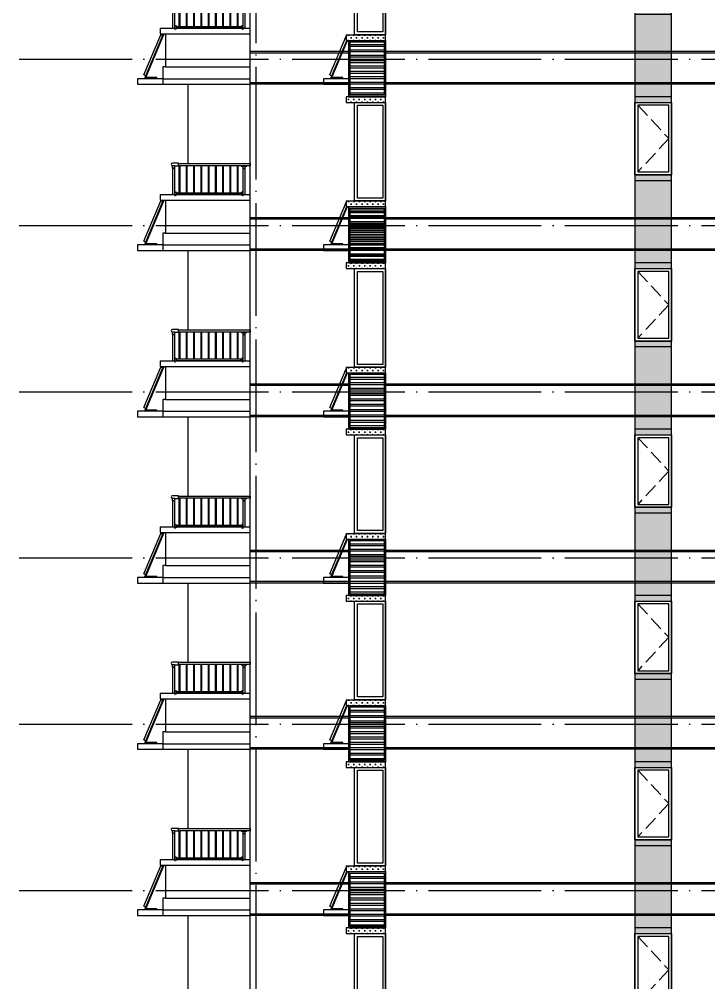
# Model space of a CAD drawing. Extents: x -12446 to 284554, y -295110 to 165007.
# Drawn here: x 186098 to 198327, y -239341 to -222245 of the extents above; entities that cross this region are included whole.
import ezdxf

# ---------------------------------------------------------------- set-up
doc = ezdxf.new("R2010")
doc.units = 0
doc.header["$LTSCALE"] = 1000
doc.linetypes.add('AX-14-E$0$AX-85-M02$0$DASH', pattern=[0.35, 0.25, -0.1])
doc.linetypes.add('AX-14-E$0$DOTE', pattern=[2.4200000000000004, 2, -0.2, 0.02, -0.2])
for name, color, linetype in [('A-Anno-Note', 241, 'CONTINUOUS'), ('AX-14-comp-tc$0$AX-T-LMCZ-Z$0$AX-13-E01-E03$0$A-Detl-Patt', 8, 'CONTINUOUS'), ('AX-14-comp-tc$0$AX-T-LMCZ-Z$1$AX-13-E01-E03$0$家具与填充', 251, 'CONTINUOUS'), ('AX-14-comp-tc$0$灰褐色真石漆', 15, 'CONTINUOUS'), ('AX-14-E$0$A-Detl-Fine', 152, 'CONTINUOUS'), ('AX-14-E$0$A-Detl-Patt', 8, 'CONTINUOUS'), ('AX-14-E$0$A-Detl-Thin', 131, 'CONTINUOUS'), ('AX-14-E$0$A-elev-FIXT', 9, 'CONTINUOUS'), ('AX-14-E$0$A-elev-HRAL', 61, 'CONTINUOUS'), ('AX-14-E$0$Ax-T-D(ZZ)$0$A-Detl-Thin', 131, 'CONTINUOUS'), ('AX-14-E$0$Ax-T-D(ZZ)$0$Ax-Z-Detl-T17$0$A-Wall-paint', 253, 'CONTINUOUS'), ('AX-14-E$0$栏杆型材', 82, 'CONTINUOUS'), ('AX-14-E$0$阳台栏杆扶手', 82, 'CONTINUOUS')]:
    doc.layers.add(name, color=color, linetype=linetype)
doc.layers.add('AX-14-E$0$A-Grid', color=222, linetype='AX-14-E$0$DOTE', plot=False)

# ---------------------------------------------------------------- blocks, each defined once
blk = doc.blocks.new('AX-14-E$0$Ax-T-D(ZZ)$0$A$C1EE92429')
at = {"layer": 'AX-14-E$0$Ax-T-D(ZZ)$0$Ax-Z-Detl-T17$0$A-Wall-paint'}
for p, q in [((-0.0001934905958478339, 57.69192297172049, 0.0001398245936033208), (299.713079764093, 772.2347245240271, 0.0001398245936033208)), ((18.69685993837629, -7.592505062348209e-05, 0.0001398245936033208), (345.8101976871767, 778.1344422480943, 0.0001398245936033208)), ((336.4481759340779, 756.4064994383261, 0.0001398245936033208), (299.713079764093, 772.2347245240271, 0.0001398245936033208)), ((345.8101976871767, 778.1344422481088, 0.0001398245936033208), (354.993971729702, 774.1773859766727, 0.0001398245936033208)), ((-0.0001934905958478339, 57.69192297170594, 0.0001398245936033208), (36.73490267962188, 41.8636978859322, 0.0001398245936033208)), ((229.5856295812919, -7.592505062348209e-05, 0.0001398245936033208), (229.5856295812919, 9.999924074949377, 0.0001398245936033208)), ((18.69685993837629, -7.592505062348209e-05, 0.0001398245936033208), (229.5856295812919, -7.592505062348209e-05, 0.0001398245936033208))]:
    blk.add_line(p, q, dxfattribs=at)
at = {"layer": 'AX-14-E$0$Ax-T-D(ZZ)$0$Ax-Z-Detl-T17$0$A-Wall-paint', "elevation": 0.0001398245936033208}
blk.add_lwpolyline([(229.5856295812919, 9.999924074949377), (33.89437700161216, 9.999924074949377), (354.993971729702, 774.1773859766727)], dxfattribs=at)
blk = doc.blocks.new('AX-14-E$0$4080转角立图')
at = {"layer": 'AX-14-E$0$A-elev-FIXT', "linetype": 'Continuous'}
blk.add_line((25.55522843915969, 41.9922859473736), (-24.30321649741381, 41.9922859473736), dxfattribs=at)
blk.add_lwpolyline([(-25.29782274598256, 42.9517344115302, -0.3271392253384975), (-24.22508311690763, 41.53998265002156), (-23.50000002561137, 0), (23.50000002561137, 0), (24.2073870995082, 40.52617865166394, -0.4091108014680134), (25.70715864608064, 42.00000004569301), (85.25000008335337, 42.00000003812602, 0.4142135623730951), (86.75000008707866, 43.50000004190952), (86.75000008707866, 86.50000009016367, 0.4142135623730951), (85.25000008335337, 88.00000009400537), (-18.75000002095476, 88.00000009400537, 0.8651570106099542)], format="xyb", close=True, dxfattribs=at)
blk = doc.blocks.new('AX-14-E$0$32固定座立面')
at = {"layer": 'AX-14-E$0$栏杆型材', "color": 6, "linetype": 'Continuous'}
blk.add_line((-7.000000000029103, -22.48393362967181), (-7.000000000029103, 22.48393362967181), dxfattribs=at)
blk.add_lwpolyline([(-7.000000000029103, -22.48393363013747, 0.4116598905253932), (-9.973820392653579, -19.48404786120226), (-36.00872653194528, -19.25684467663814, -0.411659890479309), (-36.99999999529972, -18.25688275466382), (-36.99999999529972, 18.25688275466382, -0.411659890479309), (-36.00872653194528, 19.25684467663814), (-9.973820392653579, 19.48404786120226, 0.4116598904800121), (-7.000000000029103, 22.48393362967181), (-7.000000000014551, 39.03737757549971, -0.4116598903650479), (-5.017453071239287, 41.03730142168934), (0, 41.08108807232929), (0, -41.08108807232929), (-5.017453071239287, -41.03730142167478, -0.41165989040972), (-7.000000000014551, -39.03737757517956)], format="xyb", close=True, dxfattribs=at)
blk = doc.blocks.new('AX-14-E$0$40固定座立图')
at = {"layer": 'AX-14-E$0$A-elev-HRAL', "color": 6, "linetype": 'Continuous'}
blk.add_line((-26.48393362914794, -7), (26.48393362914794, -6.999999999985447), dxfattribs=at)
blk.add_lwpolyline([(48.03730141787673, -5.017453072752687), (48.08108807106328, 0), (-48.08108807106328, 0), (-48.03730141787673, -5.017453072723583, 0.4116598905572963), (-46.03737757392809, -6.999999999985447), (-26.48393362913339, -7, -0.4116598905270585), (-23.48404786067839, -9.97382039311924), (-23.16957599873422, -46.00872653110127, 0.4116598905130126), (-22.16961407421331, -46.99999999710416), (22.16961407421331, -46.99999999710416, 0.4116598905256279), (23.16957599871967, -46.00872653104306), (23.48404786066385, -9.973820392930064, -0.4116598905116063), (26.48393362913339, -6.999999999985447), (46.03737757392809, -7.000000000014551, 0.4116598905572963)], format="xyb", close=True, dxfattribs=at)
blk = doc.blocks.new('AX-14-E$0$FBSUIEFHEWFFSF5348646')
at = {"layer": 'AX-14-E$0$A-Detl-Thin'}
h = blk.add_hatch(dxfattribs=at)
h.set_pattern_fill('ANSI32', color=8, scale=20, angle=135)
h.set_pattern_definition([(180, (-120718.2860943928, 170277.6114674649), (-7.105427357601002e-15, -95.25), []), (180, (-120750.0361081069, 170309.361481179), (-7.105427357601002e-15, -95.25), [])])
h.paths.add_polyline_path([(163031.8888275907, 359437.3243879015), (163631.8753012853, 359437.3243879015), (163631.8753012853, 358487.3243879009), (163031.8888275907, 358487.3243879009)])
at = {"layer": 'AX-14-E$0$A-Detl-Fine'}
for points in [[(163156.8888275909, 361262.3243879009), (163606.8753012853, 361262.3243879009), (163606.8753012853, 359612.3243879015), (163156.8888275909, 359612.3243879015)], [(168681.8753202462, 361262.3243879015), (168131.8753202462, 361262.3243879015), (168131.8753202461, 360077.3236079452), (168681.8753202461, 360077.3236079452)]]:
    blk.add_lwpolyline(points, close=True, dxfattribs=at)
at = {"layer": 'AX-14-E$0$A-Detl-Patt', "linetype": 'AX-14-E$0$AX-85-M02$0$DASH'}
blk.add_lwpolyline([(168131.8753202462, 361262.3243879015), (168681.8753202462, 360669.8239979234), (168131.8753202462, 360077.3236079452)], dxfattribs=at)
at = {"layer": 'AX-14-E$0$A-Detl-Thin'}
for p, q in [((160156.8753013886, 360227.3243879008, -0.0001379318949211742), (160156.8753013886, 361632.3243879015)), ((161256.8752974452, 358682.324387901), (161256.8752974452, 361632.3243879015)), ((168731.8753202462, 361312.3243879015), (168731.8753202462, 361412.3243879015)), ((163656.8753012853, 358362.3243879015), (163656.8753012853, 361312.3243879015)), ((168081.8753202462, 360027.3236079452), (168731.8753202462, 360027.3236079452)), ((159656.8753056421, 359677.3243879009), (161256.8752974452, 359677.3243879009)), ((159756.8753056418, 359577.3243971536), (161256.8752974452, 359577.3243971536)), ((162956.8888275907, 359562.3243879015), (163656.8753012853, 359562.3243879015)), ((163106.8888275907, 359562.3243879015), (163656.8753012853, 359562.3243879015)), ((163006.8888275907, 359462.3243879015), (163656.8753012853, 359462.3243879015)), ((159756.8753056422, 358992.324397154), (161256.8752974452, 358992.324397154)), ((159256.8753056418, 358682.3243879016), (161256.8752974452, 358682.324387901)), ((159706.8753056422, 358782.3243879015), (161256.8752974452, 358782.3243879015)), ((159706.8753056422, 358782.3243879015), (159706.8753056421, 358682.3243879015)), ((162556.8753202442, 358682.3243879018), (163006.8753202446, 358682.3243879016)), ((163006.8753202447, 358782.3243879016), (163006.8753202446, 358682.3243879016)), ((162956.8888275909, 358362.3243879015), (163656.8753012853, 358362.3243879015)), ((163006.8888275796, 358462.3243879009), (163656.8753012853, 358462.3243879009))]:
    blk.add_line(p, q, dxfattribs=at)
for points in [[(168731.8753202462, 361412.3243879015), (168081.8753202462, 361412.3243879015), (168081.8753202462, 361312.3243879015), (168731.8753202462, 361312.3243879015)], [(163106.8888275909, 361312.3243879009), (163656.8753012853, 361312.3243879009), (163656.8753012853, 359562.3243879015), (163106.8888275909, 359562.3243879015)], [(168081.8753202462, 361312.3243879015), (168731.8753202462, 361312.3243879015), (168731.8753202462, 360027.3236079452), (168081.8753202462, 360027.3236079452)], [(168731.8753202462, 360027.3236079452), (168081.8753202462, 360027.3236079452), (168081.8753202462, 359927.3236079452), (168731.8753202462, 359927.3236079452)], [(163006.8888275907, 359462.3243879015), (163656.8753012853, 359462.3243879015), (163656.8753012853, 358462.3243879009), (163006.8888275907, 358462.3243879009)]]:
    blk.add_lwpolyline(points, close=True, dxfattribs=at)
for points in [[(159656.8753056421, 359677.3243879009), (159656.8753056421, 359577.3243971536), (159756.8753056418, 359577.3243971536), (159756.8753056422, 358992.324397154), (159706.8753056422, 358992.324397154), (159706.8753056422, 358782.3243879015), (159256.8753056418, 358782.3243879015), (159256.8753056418, 358682.3243879016)], [(162956.8888275907, 359562.3243879015), (162956.8888275907, 359462.3243879015), (163006.8888275907, 359462.3243879015), (163006.8888275796, 358462.3243879009), (162956.8888275907, 358462.3243879015), (162956.8888275909, 358362.3243879015)], [(163006.8888275855, 358992.3243971542), (163006.8753202447, 358992.3243971542), (163006.8753202447, 358782.3243879016), (162556.8753202442, 358782.3243879016), (162556.8753202442, 358682.3243879018)]]:
    blk.add_lwpolyline(points, dxfattribs=at)
at = {"layer": 'AX-14-E$0$A-Detl-Thin', "color": 8}
blk.add_lwpolyline([(163031.8888275907, 359437.3243879015), (163631.8753012853, 359437.3243879015), (163631.8753012853, 358487.3243879009), (163031.8888275907, 358487.3243879009)], close=True, dxfattribs=at)
at = {"layer": 'AX-14-E$0$A-elev-HRAL', "ltscale": 10}
for points, elevation in [([(160014.4498287957, 360187.3243879008, -0.4142135623730951), (160014.9498287957, 360186.8243879008), (160014.9498287957, 360184.8243879008, -0.4142135623730951), (160014.4498287957, 360184.3243879008), (159989.4498287957, 360184.3243879008, -0.4142135623730951), (159988.9498287957, 360184.8243879008), (159988.9498287957, 360186.8243879008, -0.4142135623730951), (159989.4498287957, 360187.3243879008)], -0.0001379318949211742), ([(160143.4498287957, 360187.3243879008, -0.4142135623730951), (160143.9498287957, 360186.8243879008), (160143.9498287957, 360184.8243879008, -0.4142135623730951), (160143.4498287957, 360184.3243879008), (160118.4498287957, 360184.3243879008, -0.4142135623730951), (160117.9498287957, 360184.8243879008), (160117.9498287957, 360186.8243879008, -0.4142135623730951), (160118.4498287957, 360187.3243879008)], -0.0001379318949211742), ([(160272.4498287957, 360187.3243879008, -0.4142135623730951), (160272.9498287957, 360186.8243879008), (160272.9498287957, 360184.8243879008, -0.4142135623730951), (160272.4498287957, 360184.3243879008), (160247.4498287957, 360184.3243879008, -0.4142135623730951), (160246.9498287957, 360184.8243879008), (160246.9498287957, 360186.8243879008, -0.4142135623730951), (160247.4498287957, 360187.3243879008)], -0.0001379318949211742), ([(160401.4498287957, 360187.3243879008, -0.4142135623730951), (160401.9498287957, 360186.8243879008), (160401.9498287957, 360184.8243879008, -0.4142135623730951), (160401.4498287957, 360184.3243879008), (160376.4498287957, 360184.3243879008, -0.4142135623730951), (160375.9498287957, 360184.8243879008), (160375.9498287957, 360186.8243879008, -0.4142135623730951), (160376.4498287957, 360187.3243879008)], -0.0001379318949211742), ([(160530.4498287957, 360187.3243879008, -0.4142135623730951), (160530.9498287957, 360186.8243879008), (160530.9498287957, 360184.8243879008, -0.4142135623730951), (160530.4498287957, 360184.3243879008), (160505.4498287957, 360184.3243879008, -0.4142135623730951), (160504.9498287957, 360184.8243879008), (160504.9498287957, 360186.8243879008, -0.4142135623730951), (160505.4498287957, 360187.3243879008)], -0.0001379318949211742), ([(160659.4498287957, 360187.3243879008, -0.4142135623730951), (160659.9498287957, 360186.8243879008), (160659.9498287957, 360184.8243879008, -0.4142135623730951), (160659.4498287957, 360184.3243879008), (160634.4498287957, 360184.3243879008, -0.4142135623730951), (160633.9498287957, 360184.8243879008), (160633.9498287957, 360186.8243879008, -0.4142135623730951), (160634.4498287957, 360187.3243879008)], -0.0001379318949211742), ([(160788.4498287957, 360187.3243879008, -0.4142135623730951), (160788.9498287957, 360186.8243879008), (160788.9498287957, 360184.8243879008, -0.4142135623730951), (160788.4498287957, 360184.3243879008), (160763.4498287957, 360184.3243879008, -0.4142135623730951), (160762.9498287957, 360184.8243879008), (160762.9498287957, 360186.8243879008, -0.4142135623730951), (160763.4498287957, 360187.3243879008)], -0.0001379318949211742), ([(160917.4498287957, 360187.3243879008, -0.4142135623730951), (160917.9498287957, 360186.8243879008), (160917.9498287957, 360184.8243879008, -0.4142135623730951), (160917.4498287957, 360184.3243879008), (160892.4498287957, 360184.3243879008, -0.4142135623730951), (160891.9498287957, 360184.8243879008), (160891.9498287957, 360186.8243879008, -0.4142135623730951), (160892.4498287957, 360187.3243879008)], -0.0001379318949211742), ([(161046.4498287957, 360187.3243879008, -0.4142135623730951), (161046.9498287957, 360186.8243879008), (161046.9498287957, 360184.8243879008, -0.4142135623730951), (161046.4498287957, 360184.3243879008), (161021.4498287957, 360184.3243879008, -0.4142135623730951), (161020.9498287957, 360184.8243879008), (161020.9498287957, 360186.8243879008, -0.4142135623730951), (161021.4498287957, 360187.3243879008)], -0.0001379318949211742), ([(160014.4498287957, 359709.3243879009, 0.4142135623730951), (160014.9498287957, 359709.8243879009), (160014.9498287957, 359711.8243879009, 0.4142135623730951), (160014.4498287957, 359712.3243879009), (159989.4498287957, 359712.3243879009, 0.4142135623730951), (159988.9498287957, 359711.8243879009), (159988.9498287957, 359709.8243879009, 0.4142135623730951), (159989.4498287957, 359709.3243879009)], -2.934464277798941e-09), ([(160143.4498287957, 359709.3243879009, 0.4142135623730951), (160143.9498287957, 359709.8243879009), (160143.9498287957, 359711.8243879009, 0.4142135623730951), (160143.4498287957, 359712.3243879009), (160118.4498287957, 359712.3243879009, 0.4142135623730951), (160117.9498287957, 359711.8243879009), (160117.9498287957, 359709.8243879009, 0.4142135623730951), (160118.4498287957, 359709.3243879009)], -2.934464277798941e-09), ([(160272.4498287957, 359709.3243879009, 0.4142135623730951), (160272.9498287957, 359709.8243879009), (160272.9498287957, 359711.8243879009, 0.4142135623730951), (160272.4498287957, 359712.3243879009), (160247.4498287957, 359712.3243879009, 0.4142135623730951), (160246.9498287957, 359711.8243879009), (160246.9498287957, 359709.8243879009, 0.4142135623730951), (160247.4498287957, 359709.3243879009)], -2.934464277798941e-09), ([(160401.4498287957, 359709.3243879009, 0.4142135623730951), (160401.9498287957, 359709.8243879009), (160401.9498287957, 359711.8243879009, 0.4142135623730951), (160401.4498287957, 359712.3243879009), (160376.4498287957, 359712.3243879009, 0.4142135623730951), (160375.9498287957, 359711.8243879009), (160375.9498287957, 359709.8243879009, 0.4142135623730951), (160376.4498287957, 359709.3243879009)], -2.934464277798941e-09), ([(160530.4498287957, 359709.3243879009, 0.4142135623730951), (160530.9498287957, 359709.8243879009), (160530.9498287957, 359711.8243879009, 0.4142135623730951), (160530.4498287957, 359712.3243879009), (160505.4498287957, 359712.3243879009, 0.4142135623730951), (160504.9498287957, 359711.8243879009), (160504.9498287957, 359709.8243879009, 0.4142135623730951), (160505.4498287957, 359709.3243879009)], -2.934464277798941e-09), ([(160659.4498287957, 359709.3243879009, 0.4142135623730951), (160659.9498287957, 359709.8243879009), (160659.9498287957, 359711.8243879009, 0.4142135623730951), (160659.4498287957, 359712.3243879009), (160634.4498287957, 359712.3243879009, 0.4142135623730951), (160633.9498287957, 359711.8243879009), (160633.9498287957, 359709.8243879009, 0.4142135623730951), (160634.4498287957, 359709.3243879009)], -2.934464277798941e-09), ([(160788.4498287957, 359709.3243879009, 0.4142135623730951), (160788.9498287957, 359709.8243879009), (160788.9498287957, 359711.8243879009, 0.4142135623730951), (160788.4498287957, 359712.3243879009), (160763.4498287957, 359712.3243879009, 0.4142135623730951), (160762.9498287957, 359711.8243879009), (160762.9498287957, 359709.8243879009, 0.4142135623730951), (160763.4498287957, 359709.3243879009)], -2.934464277798941e-09), ([(160917.4498287957, 359709.3243879009, 0.4142135623730951), (160917.9498287957, 359709.8243879009), (160917.9498287957, 359711.8243879009, 0.4142135623730951), (160917.4498287957, 359712.3243879009), (160892.4498287957, 359712.3243879009, 0.4142135623730951), (160891.9498287957, 359711.8243879009), (160891.9498287957, 359709.8243879009, 0.4142135623730951), (160892.4498287957, 359709.3243879009)], -2.934464277798941e-09), ([(161046.4498287957, 359709.3243879009, 0.4142135623730951), (161046.9498287957, 359709.8243879009), (161046.9498287957, 359711.8243879009, 0.4142135623730951), (161046.4498287957, 359712.3243879009), (161021.4498287957, 359712.3243879009, 0.4142135623730951), (161020.9498287957, 359711.8243879009), (161020.9498287957, 359709.8243879009, 0.4142135623730951), (161021.4498287957, 359709.3243879009)], -2.934464277798941e-09)]:
    blk.add_lwpolyline(points, format="xyb", close=True, dxfattribs=dict(at, elevation=elevation))
at = {"layer": 'AX-14-E$0$A-elev-HRAL', "ltscale": 10, "elevation": -2.934464277798941e-09}
for points in [[(159992.4498287957, 359712.3243879009), (160011.4498287957, 359712.3243879009), (160011.4498287957, 360184.3243879008), (159992.4498287957, 360184.3243879008)], [(160121.4498287957, 359712.3243879009), (160140.4498287957, 359712.3243879009), (160140.4498287957, 360184.3243879008), (160121.4498287957, 360184.3243879008)], [(160250.4498287957, 359712.3243879009), (160269.4498287957, 359712.3243879009), (160269.4498287957, 360184.3243879008), (160250.4498287957, 360184.3243879008)], [(160379.4498287957, 359712.3243879009), (160398.4498287957, 359712.3243879009), (160398.4498287957, 360184.3243879008), (160379.4498287957, 360184.3243879008)], [(160508.4498287957, 359712.3243879009), (160527.4498287957, 359712.3243879009), (160527.4498287957, 360184.3243879008), (160508.4498287957, 360184.3243879008)], [(160637.4498287957, 359712.3243879009), (160656.4498287957, 359712.3243879009), (160656.4498287957, 360184.3243879008), (160637.4498287957, 360184.3243879008)], [(160766.4498287957, 359712.3243879009), (160785.4498287957, 359712.3243879009), (160785.4498287957, 360184.3243879008), (160766.4498287957, 360184.3243879008)], [(160895.4498287957, 359712.3243879009), (160914.4498287957, 359712.3243879009), (160914.4498287957, 360184.3243879008), (160895.4498287957, 360184.3243879008)], [(161024.4498287957, 359712.3243879009), (161043.4498287957, 359712.3243879009), (161043.4498287957, 360184.3243879008), (161024.4498287957, 360184.3243879008)]]:
    blk.add_lwpolyline(points, close=True, dxfattribs=at)
at = {"layer": 'AX-14-E$0$Ax-T-D(ZZ)$0$Ax-Z-Detl-T17$0$A-Wall-paint'}
for p, q in [((162668.7914589724, 358848.7409564015), (162956.8888275907, 359535.5904197467)), ((162687.4885124013, 358791.0489575047), (162969.6802690418, 359462.3243879015)), ((162668.7914589724, 358848.7409564015), (162705.5265551426, 358832.9127313157)), ((162687.4885124013, 358791.0489575047), (162898.3772820442, 358791.0489575047)), ((162898.3772820442, 358791.0489575047), (162898.3772820442, 358801.0489575047))]:
    blk.add_line(p, q, dxfattribs=at)
blk.add_lwpolyline([(162898.3772820442, 358801.0489575047), (162702.6860294646, 358801.0489575047), (162980.5472374824, 359462.3243879015)], dxfattribs=at)
at = {"layer": 'AX-14-E$0$栏杆型材'}
for points, elevation in [([(159876.6998287955, 359677.3243879009), (159916.6998287955, 359677.3243879009), (159916.6998287955, 360142.3243878413), (159876.6998287955, 360142.3243878413)], -2.934464274058444e-09), ([(161166.8752974452, 360140.3243879038), (161126.8752974452, 360140.3243879038), (161126.8752974452, 359677.3243879009), (161166.8752974452, 359677.3243879009)], 0.000137354903383513)]:
    blk.add_lwpolyline(points, close=True, dxfattribs=dict(at, elevation=elevation))
blk.add_lwpolyline([(159953.6998287909, 359709.3243879009), (161089.87529745, 359709.3243879009), (161089.87529745, 359677.3243879009), (159953.6998287909, 359677.3243879009)], close=True, dxfattribs=at)
at = {"layer": 'AX-14-E$0$阳台栏杆扶手', "elevation": -0.0001379318949211742}
blk.add_lwpolyline([(159983.4498288825, 360227.3243879008), (161256.8752974452, 360227.3243879008), (161256.8752974452, 360187.3243879008), (159983.4498288825, 360187.3243879008)], close=True, dxfattribs=at)
at = {"layer": 'AX-14-E$0$A-elev-HRAL'}
for name, p in [('AX-14-E$0$4080转角立图', (159896.6998287955, 360142.3243878413, -0.0001379318949211742)), ('AX-14-E$0$40固定座立图', (161146.8752974452, 360187.3243879009, -2.47978575000792e-06)), ('AX-14-E$0$32固定座立面', (161126.8752974452, 359693.3243879009, -2.47978575000792e-06))]:
    blk.add_blockref(name, p, dxfattribs=at)
at = {"layer": 'AX-14-E$0$A-elev-HRAL', "xscale": -1}
blk.add_blockref('AX-14-E$0$32固定座立面', (159916.6998287955, 359693.3243879009, -0.0001379318949211742), dxfattribs=at)
at = {"layer": 'AX-14-E$0$Ax-T-D(ZZ)$0$A-Detl-Thin'}
blk.add_blockref('AX-14-E$0$Ax-T-D(ZZ)$0$A$C1EE92429', (159368.7916378604, 358791.0490334296, -0.0001398245936033208), dxfattribs=at)
blk = doc.blocks.new('AX-14-E$0$2w3ytrehjreqehrehj')
at = {"layer": 'AX-14-E$0$A-Detl-Patt'}
for p, q in [((283725.1614054746, 186034.7129204361), (281975.1613918379, 186034.7129204361)), ((283725.1614054746, 186009.7129204361), (281975.1613918379, 186009.7129204361)), ((293474.9045399678, 186034.7129204361), (284375.161395678, 186034.7129204361)), ((293474.9045399678, 186009.7129204361), (284375.161395678, 186009.7129204361)), ((283725.1614054745, 185454.7129204361), (281975.1605434137, 185454.7129204361)), ((283725.1614054745, 185479.7129204361), (281975.1613918379, 185479.7129204361)), ((293474.9045399678, 185479.7129204361), (284375.161395678, 185479.7129204361)), ((293474.9045399678, 185454.7129204361), (284375.161395678, 185454.7129204361)), ((283725.1614054746, 183084.7129204361), (281975.1613918379, 183084.7129204361)), ((283725.1614054746, 183059.7129204361), (281975.1613918379, 183059.7129204361)), ((293474.9045399678, 183084.7129204361), (284375.161395678, 183084.7129204361)), ((293474.9045399678, 183059.7129204361), (284375.161395678, 183059.7129204361)), ((283725.1614054745, 182504.7129204361), (281975.1605434137, 182504.7129204361)), ((283725.1614054745, 182529.7129204361), (281975.1613918379, 182529.7129204361)), ((293474.9045399678, 182529.7129204361), (284375.161395678, 182529.7129204361)), ((293474.9045399678, 182504.7129204361), (284375.161395678, 182504.7129204361)), ((283725.1614054746, 180134.7129204361), (281975.1613918379, 180134.7129204361)), ((283725.1614054746, 180109.7129204361), (281975.1613918379, 180109.7129204361)), ((293474.9045399678, 180134.7129204361), (284375.161395678, 180134.7129204361)), ((293474.9045399678, 180109.7129204361), (284375.161395678, 180109.7129204361)), ((283725.1614054745, 179554.7129204361), (281975.1605434137, 179554.7129204361)), ((283725.1614054745, 179579.7129204361), (281975.1613918379, 179579.7129204361)), ((293474.9045399678, 179579.7129204361), (284375.161395678, 179579.7129204361)), ((293474.9045399678, 179554.7129204361), (284375.161395678, 179554.7129204361)), ((283725.1614054746, 177184.7129204361), (281975.1613918379, 177184.7129204361)), ((283725.1614054746, 177159.7129204361), (281975.1613918379, 177159.7129204361)), ((293474.9045399678, 177184.7129204361), (284375.161395678, 177184.7129204361)), ((293474.9045399678, 177159.7129204361), (284375.161395678, 177159.7129204361)), ((283725.1614054745, 176604.7129204361), (281975.1605434137, 176604.7129204361)), ((283725.1614054745, 176629.7129204361), (281975.1613918379, 176629.7129204361)), ((293474.9045399678, 176629.7129204361), (284375.161395678, 176629.7129204361)), ((293474.9045399678, 176604.7129204361), (284375.161395678, 176604.7129204361)), ((283725.1614054746, 174234.7129204361), (281975.1613918379, 174234.7129204361)), ((283725.1614054746, 174209.7129204361), (281975.1613918379, 174209.7129204361)), ((293474.9045399678, 174234.7129204361), (284375.161395678, 174234.7129204361)), ((293474.9045399678, 174209.7129204361), (284375.161395678, 174209.7129204361)), ((283725.1614054745, 173654.7129204361), (281975.1605434137, 173654.7129204361)), ((283725.1614054745, 173679.7129204361), (281975.1613918379, 173679.7129204361)), ((293474.9045399678, 173679.7129204361), (284375.161395678, 173679.7129204361)), ((293474.9045399678, 173654.7129204361), (284375.161395678, 173654.7129204361)), ((283725.1614054746, 171284.7129204361), (281975.1613918379, 171284.7129204361)), ((283725.1614054746, 171259.7129204361), (281975.1613918379, 171259.7129204361)), ((293474.9045399678, 171284.7129204361), (284375.161395678, 171284.7129204361)), ((293474.9045399678, 171259.7129204361), (284375.161395678, 171259.7129204361)), ((283725.1614054745, 170704.7129204361), (281975.1605434137, 170704.7129204361)), ((283725.1614054745, 170729.7129204361), (281975.1613918379, 170729.7129204361)), ((293474.9045399678, 170729.7129204361), (284375.161395678, 170729.7129204361)), ((293474.9045399678, 170704.7129204361), (284375.161395678, 170704.7129204361))]:
    blk.add_line(p, q, dxfattribs=at)
blk = doc.blocks.new('AX-14-comp-tc')
at = {"layer": 'AX-14-comp-tc$0$AX-T-LMCZ-Z$0$AX-13-E01-E03$0$A-Detl-Patt'}
h = blk.add_hatch(dxfattribs=at)
h.set_pattern_fill('CROSS', color=256, scale=30)
h.set_pattern_definition([(0, (-118016.3873713993, -362831.573381918), (47.625, 47.625), [23.8125, -71.4375]), (90, (-118004.4811213993, -362843.479631918), (-47.625, 47.625), [23.8125, -71.4375])])
h.paths.add_polyline_path([(191747.6584624859, -228941.8819860072), (192447.6449361806, -228941.8819860072), (192447.6449361806, -229041.8819860072), (191747.6584624859, -229041.8819860072)])
h.paths.add_polyline_path([(191747.6584624859, -230041.8819860072), (192447.6449361806, -230041.8819860072), (192447.6449361806, -230141.8819860072), (191747.6584624859, -230141.8819860072)])
h = blk.add_hatch(dxfattribs=at)
h.set_pattern_fill('CROSS', color=256, scale=30)
h.set_pattern_definition([(0, (-118016.0248820139, -365781.5733819176), (47.625, 47.625), [23.8125, -71.4375]), (90, (-118004.1186320139, -365793.4796319176), (-47.625, 47.625), [23.8125, -71.4375])])
h.paths.add_polyline_path([(191748.0209518714, -231891.8819860068), (192448.0074255659, -231891.8819860068), (192448.0074255659, -231991.8819860068), (191748.0209518714, -231991.8819860068)])
h.paths.add_polyline_path([(191748.0209518714, -232991.8819860068), (192448.0074255659, -232991.8819860068), (192448.0074255659, -233091.8819860068), (191748.0209518714, -233091.8819860068)])
h = blk.add_hatch(dxfattribs=at)
h.set_pattern_fill('CROSS', color=256, scale=30)
h.set_pattern_definition([(0, (-118016.3873713993, -368731.5733819176), (47.625, 47.625), [23.8125, -71.4375]), (90, (-118004.4811213993, -368743.4796319176), (-47.625, 47.625), [23.8125, -71.4375])])
h.paths.add_polyline_path([(191747.6584624859, -234841.8819860068), (192447.6449361806, -234841.8819860068), (192447.6449361806, -234941.8819860068), (191747.6584624859, -234941.8819860068)])
h.paths.add_polyline_path([(191747.6584624859, -235941.8819860068), (192447.6449361806, -235941.8819860068), (192447.6449361806, -236041.8819860068), (191747.6584624859, -236041.8819860068)])
h = blk.add_hatch(dxfattribs=at)
h.set_pattern_fill('CROSS', color=256, scale=30)
h.set_pattern_definition([(0, (-118016.3873713993, -371681.5733819176), (47.625, 47.625), [23.8125, -71.4375]), (90, (-118004.4811213993, -371693.4796319176), (-47.625, 47.625), [23.8125, -71.4375])])
h.paths.add_polyline_path([(191747.6584624859, -237791.8819860068), (192447.6449361806, -237791.8819860068), (192447.6449361806, -237891.8819860068), (191747.6584624859, -237891.8819860068)])
h.paths.add_polyline_path([(191747.6584624859, -238891.8819860068), (192447.6449361806, -238891.8819860068), (192447.6449361806, -238991.8819860068), (191747.6584624859, -238991.8819860068)])
h = blk.add_hatch(dxfattribs=at)
h.set_pattern_fill('CROSS', color=256, scale=30)
h.set_pattern_definition([(0, (-118016.0248820139, -374631.5733819176), (47.625, 47.625), [23.8125, -71.4375]), (90, (-118004.1186320139, -374643.4796319176), (-47.625, 47.625), [23.8125, -71.4375])])
h.paths.add_polyline_path([(191748.0209518714, -240741.8819860068), (192448.0074255659, -240741.8819860068), (192448.0074255659, -240841.8819860068), (191748.0209518714, -240841.8819860068)])
h.paths.add_polyline_path([(191748.0209518714, -241841.8819860068), (192448.0074255659, -241841.8819860068), (192448.0074255659, -241941.8819860068), (191748.0209518714, -241941.8819860068)])
h = blk.add_hatch(dxfattribs=at)
h.set_pattern_fill('CROSS', color=256, scale=30)
h.set_pattern_definition([(0, (-118016.3873713993, -377581.5733819176), (47.625, 47.625), [23.8125, -71.4375]), (90, (-118004.4811213993, -377593.4796319176), (-47.625, 47.625), [23.8125, -71.4375])])
h.paths.add_polyline_path([(191747.6584624859, -243691.8819860068), (192447.6449361806, -243691.8819860068), (192447.6449361806, -243791.8819860068), (191747.6584624859, -243791.8819860068)])
h.paths.add_polyline_path([(191747.6584624859, -244791.8819860068), (192447.6449361806, -244791.8819860068), (192447.6449361806, -244891.8819860068), (191747.6584624859, -244891.8819860068)])
at = {"layer": 'AX-14-comp-tc$0$AX-T-LMCZ-Z$1$AX-13-E01-E03$0$家具与填充'}
h = blk.add_hatch(dxfattribs=at)
h.set_pattern_fill('ANSI32', color=256, scale=24, angle=135)
h.set_pattern_definition([(180, (-118016.0248820139, -365781.5733819176), (-1.4210854715202e-14, -114.3), []), (180, (-118054.1248984708, -365743.4733654606), (-1.4210854715202e-14, -114.3), [])])
h.paths.add_polyline_path([(191823.0209518714, -232016.8819860068), (192423.0074255659, -232016.8819860068), (192423.0074255659, -232966.8819860074), (191823.0209518714, -232966.8819860074)])
at = {"layer": 'AX-14-comp-tc$0$灰褐色真石漆'}
h = blk.add_hatch(dxfattribs=at)
h.set_pattern_fill('离散材料', color=256, scale=50)
h.set_pattern_definition([(0, (219.0739882644266, 144), (132, 228), [12, -201, 9, -87, 18, -213]), (10, (162.0739882644266, 267), (80.67613670150445, 285.3442849732936), [20.99999999999971, -50.99999999999942, 26.99999999999971, -158.9999999999977, 14.99999999999986, -197.9999999999977]), (20, (132.0739882644266, 171), (133.4709535592092, 220.9762533757766), [24, -165, 21, -123, 15, -96]), (29.99999999999999, (219.0739882644266, 153), (-21.96925639128059, 254.0518682742054), [15, -99, 12, -147, 9, -195]), (40, (135.0739882644266, 219), (33.83591731976973, 216.3703554074118), [11.99999999999986, -131.9999999999977, 8.999999999999856, -83.99999999999885, 23.99999999999971, -152.9999999999977]), (49.99999999999999, (180.0739882644266, 111), (-80.24786473477874, 235.733494025581), [6, -111, 15, -183, 18, -93]), (59.99999999999999, (189.0739882644266, 132), (-99.47302994931883, 223.7076581449592), [15, -123, 6, -144, 12, -111]), (70, (156.0739882644266, 96), (-109.8922702303704, 215.5868477983183), [8.999999999999856, -56.99999999999942, 17.99999999999971, -95.99999999999885, 11.99999999999986, -131.9999999999977]), (80, (171.0739882644266, 273), (-208.5653438188234, 164.7194504535999), [20.99999999999971, -131.9999999999977, 8.999999999999856, -155.9999999999977, 17.99999999999971, -146.9999999999977]), (90, (189.0739882644266, 144), (-264, 111), [18, -93, 12, -183, 6, -186]), (99.99999999999993, (141.0739882644266, 237), (-247.9714589557226, 145.145291151213), [20.99999999999999, -117, 17.99999999999999, -95.99999999999997, 20.99999999999999, -218.9999999999999]), (110, (120.0739882644266, 66), (-240.4403417043912, 81.69113832647703), [24, -78, 12, -159, 18, -174]), (120, (39.07398826442659, 102), (-286.6499444855586, 28.49226783578576), [14.99999999999986, -200.9999999999977, 17.99999999999971, -92.99999999999885, 20.99999999999971, -122.9999999999988]), (130, (105.0739882644266, 36), (-279.1077671106385, 71.26608126250224), [9, -66, 12, -129, 24, -168]), (140, (15.07398826442659, 276), (-220.5968515658284, -34.20568782006698), [18, -108, 21, -93, 12, -126]), (150, (264.0739882644266, 18), (-204.8249722427793, -120.7672585833788), [12, -84, 24, -186, 21, -171]), (160, (66.07398826442659, 186), (-237.9010738302391, -162.4286891851902), [17.99999999999971, -125.9999999999988, 14.99999999999986, -113.9999999999988, 11.99999999999986, -182.9999999999977]), (170, (84.07398826442659, 114), (-215.6440470452878, -169.1231651014422), [26.99999999999971, -98.99999999999885, 17.99999999999971, -134.9999999999977, 23.99999999999971, -131.9999999999977])])
h.paths.add_polyline_path([(196868.0339729753, -218341.882409801), (197521.1079612398, -218341.882409801), (197522.6449551415, -255491.8819860079), (196869.570966877, -255491.8819860079)])
h.paths.add_polyline_path([(196872.6449551415, -255026.8827659643), (197522.6449551415, -255026.8827659643), (197522.6449551415, -253741.881986008), (196872.6449551415, -253741.8819860081)], flags=16)
h.paths.add_polyline_path([(196872.6449551415, -252076.8827659642), (197522.6449551415, -252076.8827659642), (197522.6449551415, -250791.881986008), (196872.6449551415, -250791.881986008)], flags=16)
h.paths.add_polyline_path([(196872.6449551415, -249126.8827659642), (197522.6449551415, -249126.8827659642), (197522.6449551415, -247841.881986008), (196872.6449551415, -247841.881986008)])
h.paths.add_polyline_path([(196869.570966877, -246176.882765964), (197519.570966877, -246176.882765964), (197519.570966877, -244891.8819860078), (196869.570966877, -244891.8819860078)], flags=16)
h.paths.add_polyline_path([(196869.570966877, -243226.882765964), (197519.570966877, -243226.882765964), (197519.570966877, -241941.8819860078), (196869.570966877, -241941.8819860078)], flags=16)
h.paths.add_polyline_path([(196869.570966877, -240276.882765964), (197519.570966877, -240276.882765964), (197519.570966877, -238991.8819860078), (196869.570966877, -238991.8819860078)], flags=16)
h.paths.add_polyline_path([(196869.570966877, -237326.882765964), (197519.570966877, -237326.882765964), (197519.570966877, -236041.8819860078), (196869.570966877, -236041.8819860078)], flags=16)
h.paths.add_polyline_path([(196869.570966877, -234376.882765964), (197519.570966877, -234376.882765964), (197519.570966877, -233091.8819860078), (196869.570966877, -233091.8819860078)], flags=16)
h.paths.add_polyline_path([(196869.570966877, -231426.882765964), (197519.570966877, -231426.882765964), (197519.570966877, -230141.8819860078), (196869.570966877, -230141.8819860078)], flags=16)
h.paths.add_polyline_path([(196869.570966877, -228476.882765964), (197519.570966877, -228476.882765964), (197519.570966877, -227191.8819860078), (196869.570966877, -227191.8819860078)], flags=16)
h.paths.add_polyline_path([(196869.570966877, -225526.882765964), (197519.570966877, -225526.882765964), (197519.570966877, -224241.8819860078), (196869.570966877, -224241.8819860078)], flags=16)
h.paths.add_polyline_path([(196866.5002521316, -222576.8831895232), (197516.5002521316, -222576.8831895232), (197516.5002521316, -221291.882409567), (196866.5002521316, -221291.882409567)], flags=16)
h.paths.add_polyline_path([(196866.5002521316, -219626.8831895232), (197516.5002521316, -219626.8831895232), (197516.5002521316, -218341.8824098189), (196866.5002521316, -218341.8824098189)], flags=16)
at = {"layer": 'AX-14-comp-tc$0$AX-T-LMCZ-Z$0$AX-13-E01-E03$0$A-Detl-Patt'}
for p, q in [((196866.5002521316, -218341.8824095314), (196866.5002521316, -255491.8819857567)), ((197516.5002521316, -255491.8819860079), (197516.5002521316, -218341.8824098189))]:
    blk.add_line(p, q, dxfattribs=at)
blk = doc.blocks.new('AX-14-E')
at = {"layer": 'AX-14-E$0$A-Grid'}
for p, q in [((186097.6736106519, -222954.4107495295), (210556.9137152612, -222954.4107495295)), ((186097.6736106519, -225904.4107495295), (210556.9137152612, -225904.4107495295)), ((186097.6736106519, -228854.4107495295), (210556.9137152612, -228854.4107495295)), ((186097.6736106519, -231804.4107495295), (210556.9137152612, -231804.4107495295)), ((186097.6736106519, -234754.4107495295), (210556.9137152612, -234754.4107495295)), ((186097.6736106519, -237704.4107495295), (210556.9137152612, -237704.4107495295))]:
    blk.add_line(p, q, dxfattribs=at)
at = {"layer": 'AX-14-E$0$A-Detl-Thin'}
blk.add_blockref('AX-14-E$0$FBSUIEFHEWFFSF5348646', (28937.46205280043, -599781.7351374303), dxfattribs=at)
blk.add_blockref('AX-14-E$0$FBSUIEFHEWFFSF5348646', (28937.46205280043, -596831.7351374303), dxfattribs=at)
blk.add_blockref('AX-14-E$0$FBSUIEFHEWFFSF5348646', (28937.46205280043, -593881.7351374303), dxfattribs=at)
blk.add_blockref('AX-14-E$0$FBSUIEFHEWFFSF5348646', (28937.46205280043, -590931.7351374303), dxfattribs=at)
blk.add_blockref('AX-14-E$0$FBSUIEFHEWFFSF5348646', (28937.46205280043, -587981.7351374303), dxfattribs=at)
blk.add_blockref('AX-14-E$0$FBSUIEFHEWFFSF5348646', (28937.46205280043, -585031.7351374303), dxfattribs=at)
blk.add_blockref('AX-14-E$0$FBSUIEFHEWFFSF5348646', (28937.46205280043, -582081.7351374303), dxfattribs=at)
at = {"layer": 'AX-14-E$0$A-Grid'}
blk.add_line((190297.4113465937, -263808.7501537136), (190297.4113465938, -198332.7831151035), dxfattribs=at)
at = {"layer": 'AX-14-E$0$A-Detl-Thin'}
blk.add_blockref('AX-14-comp-tc', (152.8371209149773, 6422.471660038165), dxfattribs=at)
at = {"layer": 'AX-14-E$0$A-Detl-Thin', "color": 6}
blk.add_blockref('AX-14-E$0$2w3ytrehjreqehrehj', (-91777.75005332794, -408854.1236699654), dxfattribs=at)

msp = doc.modelspace()

# ---------------------------------------------------------------- block references
at = {"layer": 'A-Anno-Note'}
msp.add_blockref('AX-14-E', (0, 0), dxfattribs=at)

doc.saveas('drawing.dxf')
